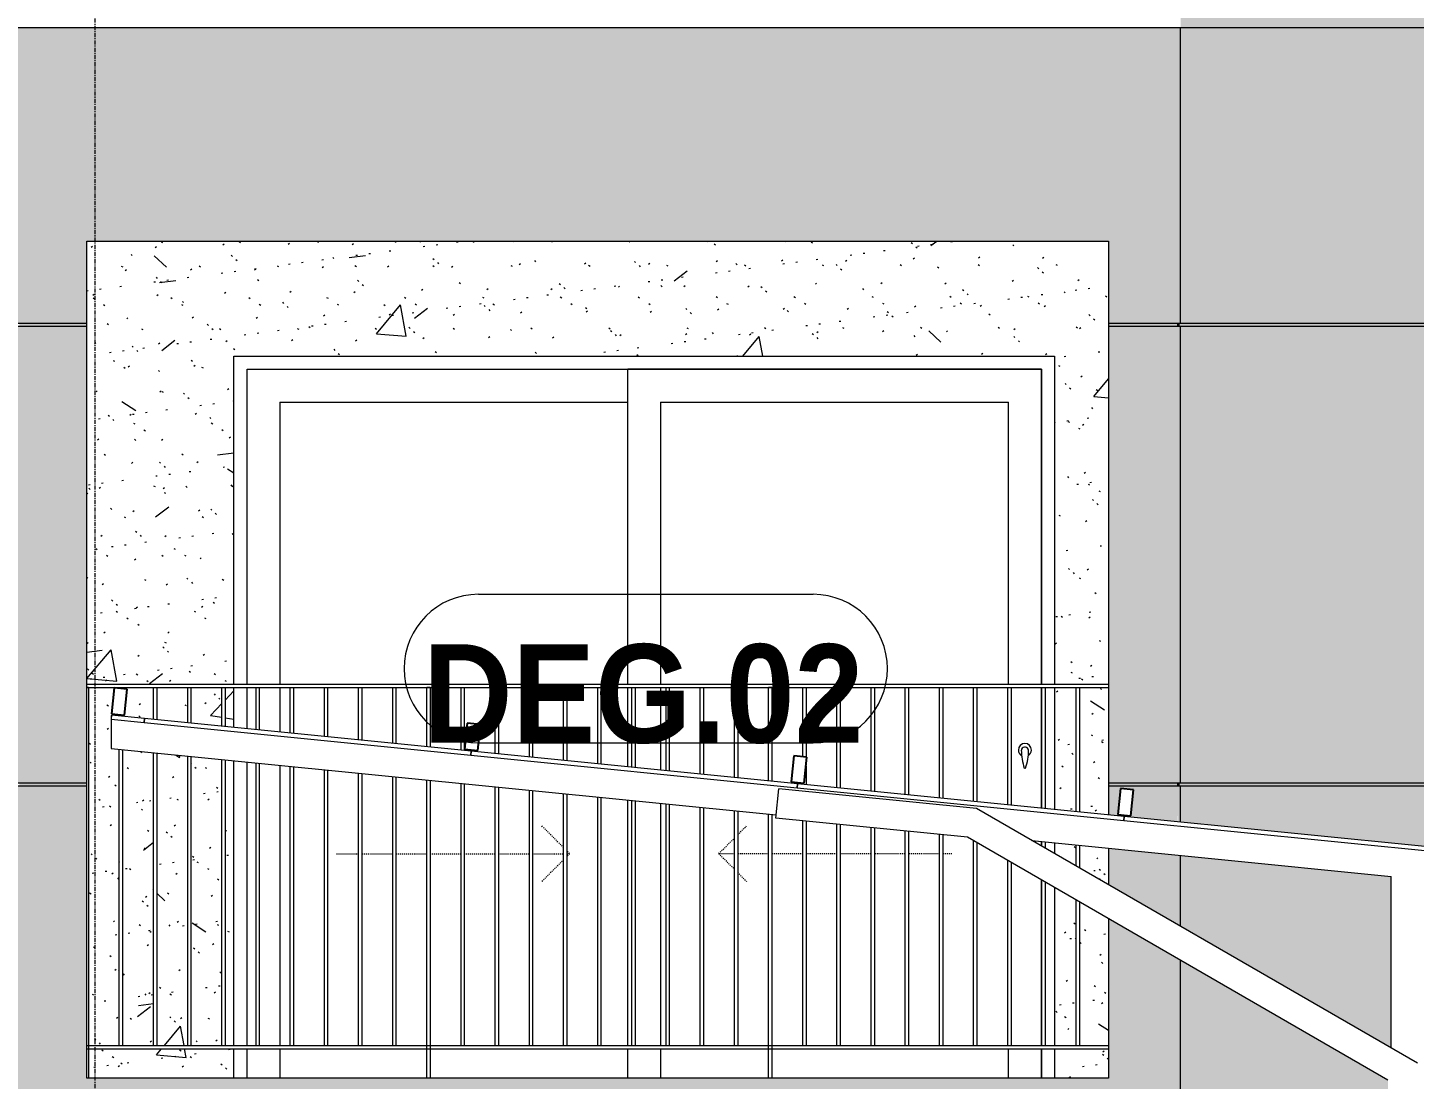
# Model space of a CAD drawing. Header units: millimetres. Extents: x 3451 to 201731, y -8641 to 35300.
# Drawn here: x 53332 to 57557, y 2397 to 5600 of the extents above; entities that cross this region are included whole.
import ezdxf

# ---------------------------------------------------------------- set-up
doc = ezdxf.new("R2010")
doc.units = ezdxf.units.MM
doc.linetypes.add('Dash', pattern=[6, 3, -3])
doc.linetypes.add('Grid Line', pattern=[22.225, 12.7, -3.175, 3.175, -3.175])
for name, color, linetype, lineweight in [('0-1', 7, 'Continuous', 5), ('A-DOOR', 31, 'Continuous', 9), ('A-DOOR-FRAM', 31, 'Continuous', 9), ('A-DOOR-HDLN', 31, 'Dash', 18), ('A-DOOR-IDEN', 31, 'Continuous', 9), ('A-FLOR-HRAL', 11, 'Continuous', 9), ('A-GLAZ-CURT', 52, 'Continuous', 9), ('A-GLAZ-CURT-1', 52, 'Continuous', 18), ('A-GLAZ-CWMG', 51, 'Continuous', 9), ('A-GLAZ-CWMG-1', 51, 'Continuous', 25), ('A-WALL', 113, 'Continuous', 9), ('A-WALL-PATT-2', 9, 'Continuous', 9), ('A-WALL-PATT-3', 111, 'Continuous', 5), ('A-WALL-PATT-4', 111, 'Continuous', 9), ('I-WALL-1', 7, 'Continuous', 9), ('S-COLS', 52, 'Continuous', 9), ('S-GRID-1', 1, 'Grid Line', 9)]:
    doc.layers.add(name, color=color, linetype=linetype, lineweight=lineweight)
doc.styles.add('Arial_B_1', font='arialbd.ttf', dxfattribs={"width": 0.9, "height": 300})

# ---------------------------------------------------------------- blocks, each defined once
blk = doc.blocks.new('NCV_TKTC_TANG 1_rvt-1-TKCS_MẶT CẮT C')
at = {"layer": 'A-WALL-PATT-2'}
h = blk.add_hatch(dxfattribs=at)
h.set_pattern_fill('FP_4', color=256, style=0, pattern_type=2)
h.set_pattern_definition([(50, (49422.4, 14125), (1093.104, -95.634), [114.3, -1257.3]), (355, (49422.4, 14125), (-211.46, 1146.34), [91.44, -1005.84]), (100.451, (49513.5, 14117), (881.66, 1050.7), [97.14, -1068.54]), (46.184, (49422.4, 14429.8), (1626.47, -252.26), [171.45, -1885.95]), (96.636, (49558, 14408.8), (1424.42, 1484.57), [145.71, -1602.81]), (351.184, (49422.4, 14429.8), (1424.43, 1484.55), [137.16, -1508.76]), (21, (49574.8, 14353.6), (909.686, -613.59), [114.3, -1257.3]), (326, (49574.8, 14353.6), (370.81, 1105.13), [91.44, -1005.84]), (71.451, (49650.6, 14302.5), (1280.5, 491.53), [97.14, -1068.54]), (37.5, (49422.43, 14125), (18.531, 507.33), [50.292, -943.356, 50.292, -970.788, -1009.65]), (37.5, (49422.43, 14125), (18.531, 507.33), [-2014.73, 50.29, -959.36]), (7.5, (49422.43, 14125), (400.918, 601.084), [50.292, -531.876, 50.292, -920.496, -384.81]), (7.5, (49422.43, 14125), (400.918, 601.084), [-1552.956, 50.29, -334.52]), (327.5, (49082.58, 14125), (813.545, -34.374), [50.292, -330.708, 50.292, -1138.428, -1577.34]), (327.5, (49082.58, 14125), (813.545, -34.374), [-1569.72, 50.29, -1527.05]), (317.5, (48930.2, 14125), (888.775, 152.56), [50.29, -445.01, 50.29, -739.14, -1120.14]), (317.5, (48930.2, 14125), (888.775, 152.56), [-1284.73, 50.29, -1069.85])])
h.paths.add_polyline_path([(56460.3, 2400), (56625.2, 2400), (56625.2, 2490), (56460.3, 2490)])
h.paths.add_polyline_path([(53960.3, 2400), (53960.3, 2490), (53516.9, 2490), (53516.9, 2400), (53590.5, 2400)])
h.paths.add_polyline_path([(53933.4, 2500), (53960.3, 2500), (53960.3, 3367.6), (53933.4, 3370.3), (53933.4, 2801.4)])
h.paths.add_polyline_path([(56521.2, 2500), (56526.2, 2500), (56526.2, 2942.8), (56460.3, 2980.8), (56460.3, 2500)])
h.paths.add_polyline_path([(53590.5, 2500), (53611, 2500), (53611, 3402.5), (53586.3, 3405), (53587.3, 3505.9), (53611, 3503.5), (53611, 3507.5), (53587.3, 3509.9), (53595.3, 3589.5), (53611, 3589.5), (53611, 3590), (53516.9, 3590), (53516.9, 2500), (53584.6, 2500)])
h.paths.add_polyline_path([(53923.4, 2500), (53923.4, 3371.3), (53829.3, 3380.7), (53829.3, 2500)])
h.paths.add_polyline_path([(53819.3, 2500), (53819.3, 3381.7), (53725.2, 3391.1), (53725.2, 2500)])
h.paths.add_polyline_path([(56603.1, 2500), (56625.2, 2500), (56625.2, 2885.6), (56536.2, 2937), (56536.2, 2500)])
h.paths.add_polyline_path([(53715.2, 2500), (53715.2, 3392.1), (53621, 3401.5), (53621, 2500)])
h.paths.add_polyline_path([(56625.2, 2989.5), (56625.2, 3101.1), (56536.2, 3110), (56536.2, 3040.9), (56581.1, 3015)])
h.paths.add_polyline_path([(56526.2, 3046.7), (56526.2, 3111), (56460.3, 3117.6), (56460.3, 3084.7)])
h.paths.add_polyline_path([(56625.2, 3202.1), (56625.2, 3590), (56536.2, 3590), (56536.2, 3211), (56554.9, 3209.1)])
h.paths.add_polyline_path([(56526.2, 3212), (56526.2, 3590), (56460.3, 3590), (56460.3, 3218.6)])
h.paths.add_polyline_path([(53960.3, 3468.6), (53960.3, 3590), (53933.4, 3590), (53933.4, 3471.3)])
h.paths.add_polyline_path([(53923.4, 3472.3), (53923.4, 3590), (53829.3, 3590), (53829.3, 3481.7), (53912, 3473.4)])
h.paths.add_polyline_path([(53819.3, 3482.7), (53819.3, 3590), (53725.2, 3590), (53725.2, 3492.1), (53761.4, 3488.5)])
h.paths.add_polyline_path([(53715.2, 3493.1), (53715.2, 3590), (53621, 3589.5), (53621, 3586.9), (53635.1, 3585.5), (53627.1, 3505.9), (53621, 3505.5), (53621, 3502.5), (53687.7, 3495.8)])
h.paths.add_polyline_path([(53781.4, 3600), (53960.3, 3600), (53960.3, 4600), (56460.3, 4600), (56460.3, 3600), (56625.2, 3600), (56625.2, 4950), (53511.9, 4950), (53511.9, 3600), (53777.3, 3600)])
h = blk.add_hatch(dxfattribs=at)
h.set_pattern_fill('FP_5', color=256, style=0, pattern_type=2)
h.set_pattern_definition([(37.5, (49422.43, 14125), (-4.7995, 146.8239), [5.029, -110.795, 5.029, -124.511, -123.825]), (37.5, (49422.43, 14125), (-4.7995, 146.8239), [-245.364, 5.029, -118.796]), (7.5, (49422.43, 14125), (134.8574, 215.0472), [5.029, -57.455, 5.029, -99.365, -40.005]), (7.5, (49422.43, 14125), (134.8574, 215.0472), [-166.878, 5.029, -34.976]), (327.5, (49328.7, 14125), (237.2978, 0.4316), [5.029, -33.071, 5.029, -132.131, -179.07]), (327.5, (49328.7, 14125), (237.2978, 0.4316), [-175.26, 5.029, -174.041]), (317.5, (49328.7, 14125), (229.067, 66.8792), [5.029, -14.021, 5.029, -84.887, -102.87]), (317.5, (49328.7, 14125), (229.067, 66.8792), [-108.966, 5.029, -97.841])])
h.paths.add_polyline_path([(56460.3, 2400), (56625.2, 2400), (56625.2, 2490), (56460.3, 2490)])
h.paths.add_polyline_path([(53960.3, 2400), (53960.3, 2490), (53516.9, 2490), (53516.9, 2400), (53590.5, 2400)])
h.paths.add_polyline_path([(53933.4, 2500), (53960.3, 2500), (53960.3, 3367.6), (53933.4, 3370.3), (53933.4, 2801.4)])
h.paths.add_polyline_path([(56521.2, 2500), (56526.2, 2500), (56526.2, 2942.8), (56460.3, 2980.8), (56460.3, 2500)])
h.paths.add_polyline_path([(53590.5, 2500), (53611, 2500), (53611, 3402.5), (53586.3, 3405), (53587.3, 3505.9), (53611, 3503.5), (53611, 3507.5), (53587.3, 3509.9), (53595.3, 3589.5), (53611, 3589.5), (53611, 3590), (53516.9, 3590), (53516.9, 2500), (53584.6, 2500)])
h.paths.add_polyline_path([(53923.4, 2500), (53923.4, 3371.3), (53829.3, 3380.7), (53829.3, 2500)])
h.paths.add_polyline_path([(53819.3, 2500), (53819.3, 3381.7), (53725.2, 3391.1), (53725.2, 2500)])
h.paths.add_polyline_path([(56603.1, 2500), (56625.2, 2500), (56625.2, 2885.6), (56536.2, 2937), (56536.2, 2500)])
h.paths.add_polyline_path([(53715.2, 2500), (53715.2, 3392.1), (53621, 3401.5), (53621, 2500)])
h.paths.add_polyline_path([(56625.2, 2989.5), (56625.2, 3101.1), (56536.2, 3110), (56536.2, 3040.9), (56581.1, 3015)])
h.paths.add_polyline_path([(56526.2, 3046.7), (56526.2, 3111), (56460.3, 3117.6), (56460.3, 3084.7)])
h.paths.add_polyline_path([(56625.2, 3202.1), (56625.2, 3590), (56536.2, 3590), (56536.2, 3211), (56554.9, 3209.1)])
h.paths.add_polyline_path([(56526.2, 3212), (56526.2, 3590), (56460.3, 3590), (56460.3, 3218.6)])
h.paths.add_polyline_path([(53960.3, 3468.6), (53960.3, 3590), (53933.4, 3590), (53933.4, 3471.3)])
h.paths.add_polyline_path([(53923.4, 3472.3), (53923.4, 3590), (53829.3, 3590), (53829.3, 3481.7), (53912, 3473.4)])
h.paths.add_polyline_path([(53819.3, 3482.7), (53819.3, 3590), (53725.2, 3590), (53725.2, 3492.1), (53761.4, 3488.5)])
h.paths.add_polyline_path([(53715.2, 3493.1), (53715.2, 3590), (53621, 3589.5), (53621, 3586.9), (53635.1, 3585.5), (53627.1, 3505.9), (53621, 3505.5), (53621, 3502.5), (53687.7, 3495.8)])
h.paths.add_polyline_path([(53781.4, 3600), (53960.3, 3600), (53960.3, 4600), (56460.3, 4600), (56460.3, 3600), (56625.2, 3600), (56625.2, 4950), (53511.9, 4950), (53511.9, 3600), (53777.3, 3600)])
at = {"layer": 'I-WALL-1'}
for p, q in [((53960.3, 3600), (53960.3, 4600)), ((53960.3, 4600), (56460.3, 4600)), ((56460.3, 4600), (56460.3, 3600)), ((53960.3, 3468.6), (53960.3, 3590)), ((56460.3, 3590), (56460.3, 3218.6)), ((53960.3, 2500), (53960.3, 3367.6)), ((56460.3, 3117.6), (56460.3, 3084.7)), ((56460.3, 2980.8), (56460.3, 2500)), ((53960.3, 2400), (53960.3, 2490)), ((56460.3, 2490), (56460.3, 2400))]:
    blk.add_line(p, q, dxfattribs=at)
blk = doc.blocks.new('DEG_02-DEG_03 - DEG_02-2500x2400mm-CỬA ĐI 02 CÁNH TRƯỢT-V10-TKCS_MẶT CẮT C')
at = {"layer": 'A-DOOR'}
for p, q in [((56420.3, 4560), (55160.3, 4560)), ((55160.3, 3600), (55160.3, 4560)), ((56420.3, 4560), (56420.3, 3600)), ((54100.3, 4460), (54100.3, 3600)), ((54100.3, 4460), (55160.3, 4460)), ((55260.3, 4460), (55260.3, 3600)), ((55260.3, 4460), (56320.3, 4460)), ((56320.3, 3600), (56320.3, 4460)), ((54100.3, 3590), (54100.3, 3454.6)), ((55160.3, 3348.6), (55160.3, 3590)), ((55260.3, 3590), (55260.3, 3338.6)), ((56420.3, 3590), (56420.3, 3222.6)), ((54100.3, 3353.6), (54100.3, 2500)), ((55160.3, 2500), (55160.3, 3247.6)), ((55260.3, 3237.6), (55260.3, 2500)), ((56420.3, 3121.6), (56420.3, 3107.8)), ((56420.3, 3003.9), (56420.3, 2500)), ((54100.3, 2490), (54100.3, 2400)), ((55160.3, 2400), (55160.3, 2490)), ((55260.3, 2490), (55260.3, 2400)), ((56320.3, 2400), (56320.3, 2490)), ((56420.3, 2490), (56420.3, 2400))]:
    blk.add_line(p, q, dxfattribs=at)
at = {"layer": 'A-DOOR', "flags": 128}
blk.add_lwpolyline([(56371.8, 3408.7), (56371.8, 3408.7), (56371.8, 3408.7), (56371.8, 3408.7), (56371.8, 3408.7), (56371.8, 3408.7), (56371.8, 3408.7), (56371.7, 3408.7), (56371.7, 3408.7), (56371.7, 3408.7), (56371.7, 3408.7), (56371.6, 3408.7), (56371.6, 3408.7), (56371.6, 3408.7), (56371.5, 3408.7), (56371.5, 3408.7), (56371.5, 3408.7), (56371.4, 3408.7), (56371.4, 3408.7), (56371.4, 3408.7), (56371.3, 3408.7), (56371.3, 3408.7), (56371.2, 3408.7), (56371.2, 3408.7), (56371.1, 3408.7), (56371.1, 3408.7), (56371, 3408.7), (56371, 3408.7), (56370.9, 3408.7), (56370.9, 3408.7), (56370.8, 3408.7), (56370.7, 3408.7), (56370.7, 3408.7), (56370.6, 3408.7), (56370.6, 3408.7), (56370.5, 3408.7), (56370.4, 3408.7), (56370.4, 3408.7), (56370.3, 3408.7), (56370.3, 3408.7), (56370.2, 3408.7), (56370.1, 3408.7), (56370.1, 3408.7), (56370, 3408.7), (56370, 3408.7), (56369.9, 3408.7), (56369.9, 3408.7), (56369.8, 3408.7), (56369.7, 3408.7), (56369.7, 3408.7), (56369.6, 3408.7), (56369.6, 3408.7), (56369.5, 3408.7), (56369.5, 3408.7), (56369.4, 3408.7), (56369.4, 3408.7), (56369.3, 3408.7), (56369.3, 3408.7), (56369.2, 3408.7), (56369.2, 3408.7), (56369.2, 3408.7), (56369.1, 3408.7), (56369.1, 3408.7), (56369.1, 3408.7), (56369, 3408.7), (56369, 3408.7), (56369, 3408.7), (56368.9, 3408.7), (56368.9, 3408.7), (56368.9, 3408.7), (56368.9, 3408.7), (56368.9, 3408.7), (56368.8, 3408.7), (56368.8, 3408.7), (56368.8, 3408.7), (56368.8, 3408.7), (56368.8, 3408.7)], dxfattribs=at)
at = {"layer": 'A-DOOR'}
for centre, radius, start, end in [((56370.3, 3400), 20, 0, 180), ((56370.3, 3400), 20, 180, 240), ((56368.8, 3399.2), 9.45, 90, 180), ((56524.1, 3399.2), 164.8, 180, 199.134), ((56371.8, 3399.2), 9.45, 0, 90), ((56216.5, 3399.2), 164.8, 340.866, 0), ((56370.3, 3400), 20, 300, 0), ((56370.7, 3346), 2.34, 199.134, 261.031), ((56369.9, 3346), 2.34, 278.969, 340.866)]:
    blk.add_arc(centre, radius, start, end, dxfattribs=at)
at = {"layer": 'A-DOOR-FRAM'}
for p, q in [((54000.3, 3600), (54000.3, 4560)), ((54000.3, 4560), (56420.3, 4560)), ((56420.3, 3600), (56420.3, 4560)), ((54000.3, 3464.6), (54000.3, 3590)), ((56420.3, 3222.6), (56420.3, 3590)), ((54000.3, 2500), (54000.3, 3363.6)), ((56420.3, 3107.8), (56420.3, 3121.6)), ((56420.3, 2500), (56420.3, 3003.9)), ((54000.3, 2400), (54000.3, 2490)), ((56420.3, 2400), (56420.3, 2490))]:
    blk.add_line(p, q, dxfattribs=at)
at = {"layer": 'A-DOOR-HDLN'}
for p, q in [((54964.5, 3102.8), (54898.2, 3169.1)), ((55495.1, 3141.7), (55522.4, 3169.1)), ((55437.6, 3084.2), (55485.1, 3131.7)), ((54273.1, 3084.2), (54339.8, 3084.2)), ((54349.8, 3084.2), (54443.9, 3084.2)), ((54453.9, 3084.2), (54548.1, 3084.2)), ((54558.1, 3084.2), (54652.2, 3084.2)), ((54662.2, 3084.2), (54756.3, 3084.2)), ((54766.3, 3084.2), (54860.4, 3084.2)), ((54870.4, 3084.2), (54964.5, 3084.2)), ((54983.1, 3084.2), (54974.5, 3092.8)), ((54983.1, 3084.2), (54974.5, 3075.7)), ((54974.5, 3084.2), (54983.1, 3084.2)), ((55437.6, 3084.2), (55485.1, 3036.7)), ((55485.1, 3084.2), (55437.6, 3084.2)), ((55589.2, 3084.2), (55495.1, 3084.2)), ((55693.3, 3084.2), (55599.2, 3084.2)), ((55797.4, 3084.2), (55703.3, 3084.2)), ((55901.5, 3084.2), (55807.4, 3084.2)), ((56005.6, 3084.2), (55911.5, 3084.2)), ((56109.7, 3084.2), (56015.6, 3084.2)), ((56147.6, 3084.2), (56119.7, 3084.2)), ((54964.5, 3065.7), (54898.2, 2999.4)), ((55495.1, 3026.7), (55522.4, 2999.4))]:
    blk.add_line(p, q, dxfattribs=at)
blk = doc.blocks.new('Railing - 10mm-V100-TKCS_MẶT CẮT C')
at = {"layer": 'A-FLOR-HRAL'}
for p, q in [((53611, 3587.9), (53611, 3590)), ((53621, 3590), (53621, 3586.9)), ((53611, 3503.5), (53611, 3507.5)), ((53621, 3506.5), (53621, 3502.5)), ((53611, 2500), (53611, 3402.5)), ((53621, 3401.5), (53621, 2500))]:
    blk.add_line(p, q, dxfattribs=at)
blk = doc.blocks.new('Railing - 10mm-V101-TKCS_MẶT CẮT C')
at = {"layer": 'A-FLOR-HRAL'}
for p, q in [((53715.2, 3493.1), (53715.2, 3590)), ((53725.2, 3590), (53725.2, 3492.1)), ((53715.2, 2500), (53715.2, 3392.1)), ((53725.2, 3391.1), (53725.2, 2500))]:
    blk.add_line(p, q, dxfattribs=at)
blk = doc.blocks.new('Railing - 10mm-V102-TKCS_MẶT CẮT C')
at = {"layer": 'A-FLOR-HRAL'}
for p, q in [((53819.3, 3482.7), (53819.3, 3590)), ((53829.3, 3590), (53829.3, 3481.7)), ((53819.3, 2500), (53819.3, 3381.7)), ((53829.3, 3380.7), (53829.3, 2500))]:
    blk.add_line(p, q, dxfattribs=at)
blk = doc.blocks.new('Railing - 10mm-V103-TKCS_MẶT CẮT C')
at = {"layer": 'A-FLOR-HRAL'}
for p, q in [((53923.4, 3472.3), (53923.4, 3590)), ((53933.4, 3590), (53933.4, 3471.3)), ((53923.4, 2500), (53923.4, 3371.3)), ((53933.4, 3370.3), (53933.4, 2500))]:
    blk.add_line(p, q, dxfattribs=at)
blk = doc.blocks.new('Railing - 10mm-V104-TKCS_MẶT CẮT C')
at = {"layer": 'A-FLOR-HRAL'}
for p, q in [((54027.5, 3461.9), (54027.5, 3590)), ((54037.5, 3590), (54037.5, 3460.9)), ((54027.5, 2500), (54027.5, 3360.9)), ((54037.5, 3359.9), (54037.5, 2500))]:
    blk.add_line(p, q, dxfattribs=at)
blk = doc.blocks.new('Railing - 10mm-V105-TKCS_MẶT CẮT C')
at = {"layer": 'A-FLOR-HRAL'}
for p, q in [((54131.6, 3451.4), (54131.6, 3590)), ((54141.6, 3590), (54141.6, 3450.4)), ((54131.6, 2500), (54131.6, 3350.5)), ((54141.6, 3349.5), (54141.6, 2500))]:
    blk.add_line(p, q, dxfattribs=at)
blk = doc.blocks.new('Railing - 10mm-V106-TKCS_MẶT CẮT C')
at = {"layer": 'A-FLOR-HRAL'}
for p, q in [((54235.7, 3441), (54235.7, 3590)), ((54245.7, 3590), (54245.7, 3440)), ((54235.7, 2500), (54235.7, 3340.1)), ((54245.7, 3339.1), (54245.7, 2500))]:
    blk.add_line(p, q, dxfattribs=at)
blk = doc.blocks.new('Railing - 10mm-V107-TKCS_MẶT CẮT C')
at = {"layer": 'A-FLOR-HRAL'}
for p, q in [((54339.8, 3430.6), (54339.8, 3590)), ((54349.8, 3590), (54349.8, 3429.6)), ((54339.8, 2500), (54339.8, 3329.7)), ((54349.8, 3328.7), (54349.8, 2500))]:
    blk.add_line(p, q, dxfattribs=at)
blk = doc.blocks.new('Railing - 10mm-V108-TKCS_MẶT CẮT C')
at = {"layer": 'A-FLOR-HRAL'}
for p, q in [((54443.9, 3420.2), (54443.9, 3590)), ((54453.9, 3590), (54453.9, 3419.2)), ((54443.9, 2500), (54443.9, 3319.2)), ((54453.9, 3318.2), (54453.9, 2500))]:
    blk.add_line(p, q, dxfattribs=at)
blk = doc.blocks.new('Railing - 50 x 10mm-V109-TKCS_MẶT CẮT C')
at = {"layer": 'A-FLOR-HRAL'}
for p, q in [((54558.1, 3590), (54548.1, 3590)), ((54548.1, 3409.8), (54548.1, 3590)), ((54558.1, 3590), (54558.1, 3408.8)), ((54548.1, 2400), (54548.1, 3308.8)), ((54558.1, 3307.8), (54558.1, 2400))]:
    blk.add_line(p, q, dxfattribs=at)
blk = doc.blocks.new('Railing - 10mm-V110-TKCS_MẶT CẮT C')
at = {"layer": 'A-FLOR-HRAL'}
for p, q in [((54652.2, 3399.4), (54652.2, 3590)), ((54662.2, 3590), (54662.2, 3398.4)), ((54652.2, 2500), (54652.2, 3298.4)), ((54662.2, 3297.4), (54662.2, 2500))]:
    blk.add_line(p, q, dxfattribs=at)
blk = doc.blocks.new('Railing - 10mm-V111-TKCS_MẶT CẮT C')
at = {"layer": 'A-FLOR-HRAL'}
for p, q in [((54756.3, 3389), (54756.3, 3590)), ((54766.3, 3590), (54766.3, 3388)), ((54756.3, 2500), (54756.3, 3288)), ((54766.3, 3287), (54766.3, 2500))]:
    blk.add_line(p, q, dxfattribs=at)
blk = doc.blocks.new('Railing - 10mm-V112-TKCS_MẶT CẮT C')
at = {"layer": 'A-FLOR-HRAL'}
for p, q in [((54860.4, 3378.6), (54860.4, 3590)), ((54870.4, 3590), (54870.4, 3377.6)), ((54860.4, 2500), (54860.4, 3277.6)), ((54870.4, 3276.6), (54870.4, 2500))]:
    blk.add_line(p, q, dxfattribs=at)
blk = doc.blocks.new('Railing - 10mm-V113-TKCS_MẶT CẮT C')
at = {"layer": 'A-FLOR-HRAL'}
for p, q in [((54964.5, 3368.2), (54964.5, 3590)), ((54974.5, 3590), (54974.5, 3367.2)), ((54964.5, 2500), (54964.5, 3267.2)), ((54974.5, 3266.2), (54974.5, 2500))]:
    blk.add_line(p, q, dxfattribs=at)
blk = doc.blocks.new('Railing - 10mm-V114-TKCS_MẶT CẮT C')
at = {"layer": 'A-FLOR-HRAL'}
for p, q in [((55068.6, 3357.8), (55068.6, 3590)), ((55078.6, 3590), (55078.6, 3356.8)), ((55068.6, 2500), (55068.6, 3256.8)), ((55078.6, 3255.8), (55078.6, 2500))]:
    blk.add_line(p, q, dxfattribs=at)
blk = doc.blocks.new('Railing - 10mm-V115-TKCS_MẶT CẮT C')
at = {"layer": 'A-FLOR-HRAL'}
for p, q in [((55172.7, 3347.3), (55172.7, 3590)), ((55182.7, 3590), (55182.7, 3346.3)), ((55172.7, 2500), (55172.7, 3246.4)), ((55182.7, 3245.4), (55182.7, 2500))]:
    blk.add_line(p, q, dxfattribs=at)
blk = doc.blocks.new('Railing - 10mm-V116-TKCS_MẶT CẮT C')
at = {"layer": 'A-FLOR-HRAL'}
for p, q in [((55276.8, 3336.9), (55276.8, 3590)), ((55286.8, 3590), (55286.8, 3335.9)), ((55276.8, 2500), (55276.8, 3235.9)), ((55286.8, 3234.9), (55286.8, 2500))]:
    blk.add_line(p, q, dxfattribs=at)
blk = doc.blocks.new('Railing - 10mm-V117-TKCS_MẶT CẮT C')
at = {"layer": 'A-FLOR-HRAL'}
for p, q in [((55381, 3326.5), (55381, 3590)), ((55391, 3590), (55391, 3325.5)), ((55381, 2500), (55381, 3225.5)), ((55391, 3224.5), (55391, 2500))]:
    blk.add_line(p, q, dxfattribs=at)
blk = doc.blocks.new('Railing - 10mm-V118-TKCS_MẶT CẮT C')
at = {"layer": 'A-FLOR-HRAL'}
for p, q in [((55485.1, 3316.1), (55485.1, 3590)), ((55495.1, 3590), (55495.1, 3315.1)), ((55485.1, 2500), (55485.1, 3215.1)), ((55495.1, 3214.1), (55495.1, 2500))]:
    blk.add_line(p, q, dxfattribs=at)
blk = doc.blocks.new('Railing - 50 x 10mm-V119-TKCS_MẶT CẮT C')
at = {"layer": 'A-FLOR-HRAL'}
for p, q in [((55599.2, 3590), (55589.2, 3590)), ((55589.2, 3305.7), (55589.2, 3590)), ((55599.2, 3590), (55599.2, 3304.7)), ((55589.2, 2400), (55589.2, 3204.7)), ((55599.2, 3203.7), (55599.2, 2400))]:
    blk.add_line(p, q, dxfattribs=at)
blk = doc.blocks.new('Railing - 10mm-V120-TKCS_MẶT CẮT C')
at = {"layer": 'A-FLOR-HRAL'}
for p, q in [((55693.3, 3379.7), (55693.3, 3590)), ((55703.3, 3590), (55703.3, 3378.7)), ((55703.3, 3351), (55703.3, 3294.3)), ((55693.3, 3295.3), (55693.3, 3299.3)), ((55693.3, 2500), (55693.3, 3184.3)), ((55703.3, 3183.3), (55703.3, 2500))]:
    blk.add_line(p, q, dxfattribs=at)
blk = doc.blocks.new('Railing - 10mm-V121-TKCS_MẶT CẮT C')
at = {"layer": 'A-FLOR-HRAL'}
for p, q in [((55797.4, 3284.9), (55797.4, 3590)), ((55807.4, 3590), (55807.4, 3283.9)), ((55797.4, 2500), (55797.4, 3173.8)), ((55807.4, 3172.8), (55807.4, 2500))]:
    blk.add_line(p, q, dxfattribs=at)
blk = doc.blocks.new('Railing - 10mm-V122-TKCS_MẶT CẮT C')
at = {"layer": 'A-FLOR-HRAL'}
for p, q in [((55901.5, 3274.5), (55901.5, 3590)), ((55911.5, 3590), (55911.5, 3273.5)), ((55901.5, 2500), (55901.5, 3163.4)), ((55911.5, 3162.4), (55911.5, 2500))]:
    blk.add_line(p, q, dxfattribs=at)
blk = doc.blocks.new('Railing - 10mm-V123-TKCS_MẶT CẮT C')
at = {"layer": 'A-FLOR-HRAL'}
for p, q in [((56005.6, 3264.1), (56005.6, 3590)), ((56015.6, 3590), (56015.6, 3263.1)), ((56005.6, 2500), (56005.6, 3153)), ((56015.6, 3152), (56015.6, 2500))]:
    blk.add_line(p, q, dxfattribs=at)
blk = doc.blocks.new('Railing - 10mm-V124-TKCS_MẶT CẮT C')
at = {"layer": 'A-FLOR-HRAL'}
for p, q in [((56109.7, 3253.7), (56109.7, 3590)), ((56119.7, 3590), (56119.7, 3252.7)), ((56109.7, 2500), (56109.7, 3142.6)), ((56119.7, 3141.6), (56119.7, 2500))]:
    blk.add_line(p, q, dxfattribs=at)
blk = doc.blocks.new('Railing - 10mm-V125-TKCS_MẶT CẮT C')
at = {"layer": 'A-FLOR-HRAL'}
for p, q in [((56213.9, 3243.2), (56213.9, 3590)), ((56223.9, 3590), (56223.9, 3242.2)), ((56213.9, 2500), (56213.9, 3123.1)), ((56223.9, 3117.3), (56223.9, 2500))]:
    blk.add_line(p, q, dxfattribs=at)
blk = doc.blocks.new('Railing - 10mm-V126-TKCS_MẶT CẮT C')
at = {"layer": 'A-FLOR-HRAL'}
for p, q in [((56318, 3232.8), (56318, 3590)), ((56328, 3590), (56328, 3231.8)), ((56318, 2500), (56318, 3063)), ((56328, 3057.2), (56328, 2500))]:
    blk.add_line(p, q, dxfattribs=at)
blk = doc.blocks.new('Railing - 10mm-V127-TKCS_MẶT CẮT C')
at = {"layer": 'A-FLOR-HRAL'}
for p, q in [((56422.1, 3222.4), (56422.1, 3590)), ((56432.1, 3590), (56432.1, 3221.4)), ((56422.1, 3106.8), (56422.1, 3121.4)), ((56432.1, 3120.4), (56432.1, 3101)), ((56422.1, 2500), (56422.1, 3002.9)), ((56432.1, 2997.1), (56432.1, 2500))]:
    blk.add_line(p, q, dxfattribs=at)
blk = doc.blocks.new('Railing - 10mm-V128-TKCS_MẶT CẮT C')
at = {"layer": 'A-FLOR-HRAL'}
for p, q in [((56526.2, 3212), (56526.2, 3590)), ((56536.2, 3590), (56536.2, 3211)), ((56526.2, 3046.7), (56526.2, 3111)), ((56536.2, 3110), (56536.2, 3040.9)), ((56526.2, 2500), (56526.2, 2942.8)), ((56536.2, 2937), (56536.2, 2500))]:
    blk.add_line(p, q, dxfattribs=at)
blk = doc.blocks.new('Railing - 50 x 10mm-1251311-TKCS_MẶT CẮT C')
at = {"layer": 'A-FLOR-HRAL'}
for q in [(61711.9, 6990), (61716.9, 5800)]:
    blk.add_line((61716.9, 6990), q, dxfattribs=at)
blk = doc.blocks.new('Railing - Railing-1598497-TKCS_MẶT CẮT C')
at = {"layer": 'A-FLOR-HRAL'}
for p, q in [((53511.9, 2500), (56625.2, 2500)), ((53511.9, 2490), (56625.2, 2490))]:
    blk.add_line(p, q, dxfattribs=at)
for name, p in [('Railing - 50 x 10mm-1251311-TKCS_MẶT CẮT C', (-8200, -3400)), ('Railing - 10mm-V100-TKCS_MẶT CẮT C', (0, 0)), ('Railing - 10mm-V101-TKCS_MẶT CẮT C', (0, 0)), ('Railing - 10mm-V102-TKCS_MẶT CẮT C', (0, 0)), ('Railing - 10mm-V103-TKCS_MẶT CẮT C', (0, 0)), ('Railing - 10mm-V104-TKCS_MẶT CẮT C', (0, 0)), ('Railing - 10mm-V105-TKCS_MẶT CẮT C', (0, 0)), ('Railing - 10mm-V106-TKCS_MẶT CẮT C', (0, 0)), ('Railing - 10mm-V107-TKCS_MẶT CẮT C', (0, 0)), ('Railing - 10mm-V108-TKCS_MẶT CẮT C', (0, 0)), ('Railing - 50 x 10mm-V109-TKCS_MẶT CẮT C', (0, 0)), ('Railing - 10mm-V110-TKCS_MẶT CẮT C', (0, 0)), ('Railing - 10mm-V111-TKCS_MẶT CẮT C', (0, 0)), ('Railing - 10mm-V112-TKCS_MẶT CẮT C', (0, 0)), ('Railing - 10mm-V113-TKCS_MẶT CẮT C', (0, 0)), ('Railing - 10mm-V114-TKCS_MẶT CẮT C', (0, 0)), ('Railing - 10mm-V115-TKCS_MẶT CẮT C', (0, 0)), ('Railing - 10mm-V116-TKCS_MẶT CẮT C', (0, 0)), ('Railing - 10mm-V117-TKCS_MẶT CẮT C', (0, 0)), ('Railing - 10mm-V118-TKCS_MẶT CẮT C', (0, 0)), ('Railing - 50 x 10mm-V119-TKCS_MẶT CẮT C', (0, 0)), ('Railing - 10mm-V120-TKCS_MẶT CẮT C', (0, 0)), ('Railing - 10mm-V121-TKCS_MẶT CẮT C', (0, 0)), ('Railing - 10mm-V122-TKCS_MẶT CẮT C', (0, 0)), ('Railing - 10mm-V123-TKCS_MẶT CẮT C', (0, 0)), ('Railing - 10mm-V124-TKCS_MẶT CẮT C', (0, 0)), ('Railing - 10mm-V125-TKCS_MẶT CẮT C', (0, 0)), ('Railing - 10mm-V126-TKCS_MẶT CẮT C', (0, 0)), ('Railing - 10mm-V127-TKCS_MẶT CẮT C', (0, 0)), ('Railing - 10mm-V128-TKCS_MẶT CẮT C', (0, 0))]:
    blk.add_blockref(name, p)
blk = doc.blocks.new('Top Rail Type - Top Rail_Internal_-1598500-TKCS_MẶT CẮT C')
at = {"layer": 'A-FLOR-HRAL'}
for p, q in [((56625.2, 3600), (53511.9, 3600)), ((53511.9, 3590), (56625.2, 3590))]:
    blk.add_line(p, q, dxfattribs=at)
blk = doc.blocks.new('TRỤ ĐỂ XE - TRỤ ĐỂ XE-2599187-TKCS_MẶT CẮT C')
at = {"layer": 'S-COLS'}
for p, q in [((53586.3, 3505.5), (53586.3, 3499.9)), ((53586.3, 3493.9), (53586.3, 3405)), ((53586.3, 3405), (55612.4, 3202.4)), ((55611.4, 3192.4), (55620.4, 3282)), ((56223.1, 3221.7), (55620.4, 3282)), ((57566.3, 2446.2), (56223.1, 3221.7)), ((56194.8, 3134.1), (55611.4, 3192.4)), ((57476.3, 2394.2), (56194.8, 3134.1)), ((56391.5, 3124.5), (57486.3, 3015)), ((57486.3, 2492.4), (57486.3, 3015))]:
    blk.add_line(p, q, dxfattribs=at)
blk = doc.blocks.new('Rectangular Mullion - 40 x 80mm-2342301-TKCS_MẶT CẮT C')
at = {"layer": 'A-GLAZ-CWMG-1'}
for p, q in [((53595.3, 3589.5), (53587.3, 3509.9)), ((53635.1, 3585.5), (53595.3, 3589.5)), ((53627.1, 3505.9), (53635.1, 3585.5)), ((53587.3, 3509.9), (53627.1, 3505.9))]:
    blk.add_line(p, q, dxfattribs=at)
blk = doc.blocks.new('System Panel - Glazed-2342062-TKCS_MẶT CẮT C')
at = {"layer": 'A-GLAZ-CURT-1'}
for p, q in [((60253.8, 3097.9), (59258.8, 2998.4)), ((59259.9, 2986.4), (60255, 3085.9)), ((60255, 3085.9), (60253.8, 3097.9)), ((59258.8, 2998.4), (59259.9, 2986.4))]:
    blk.add_line(p, q, dxfattribs=at)
blk = doc.blocks.new('Rectangular Mullion - 40 x 80mm-2342299-TKCS_MẶT CẮT C')
at = {"layer": 'A-GLAZ-CWMG-1'}
for p, q in [((58651.4, 3083.9), (58643.4, 3004.3)), ((58691.2, 3080), (58651.4, 3083.9)), ((58683.2, 3000.4), (58691.2, 3080)), ((58643.4, 3004.3), (58683.2, 3000.4))]:
    blk.add_line(p, q, dxfattribs=at)
blk = doc.blocks.new('System Panel - Glazed-2599383-TKCS_MẶT CẮT C')
at = {"layer": 'A-GLAZ-CURT-1'}
for p, q in [((64334.7, 3505.9), (64233.9, 3495.8)), ((64233.9, 3495.8), (64235.1, 3483.9)), ((64235.1, 3483.9), (64335.9, 3494)), ((64335.9, 3494), (64334.7, 3505.9))]:
    blk.add_line(p, q, dxfattribs=at)
blk = doc.blocks.new('STN_Door Tag - STN_Door Tag-1788670-TKCS_MẶT CẮT C')
at = {"layer": 'A-DOOR-IDEN'}
for p, q in [((34031.7, 10331.8), (35051.8, 10331.8)), ((34031.7, 9879), (35051.8, 9879))]:
    blk.add_line(p, q, dxfattribs=at)
for centre, start, end in [((34031.7, 10105.4), 90, 270), ((35051.8, 10105.4), 270, 90)]:
    blk.add_arc(centre, 226.4, start, end, dxfattribs=at)

msp = doc.modelspace()

# ---------------------------------------------------------------- hatches: boundary and pattern name
at = {"layer": 'A-WALL-PATT-3'}
h = msp.add_hatch(color=256, dxfattribs=at)
h.paths.add_polyline_path([(56223.1, 2200), (56833.3, 2200), (56833.3, 2765.5), (56625.2, 2885.6), (56625.2, 2400), (53511.9, 2400), (53511.9, 3290), (53301.9, 3290), (53301.9, 2200), (56162.8, 2200)])
h.paths.add_polyline_path([(56833.3, 2869.4), (56833.3, 3080.3), (56625.2, 3101.1), (56625.2, 2989.5), (56805.9, 2885.2)])
h.paths.add_polyline_path([(56833.3, 3181.3), (56833.3, 3290), (56625.2, 3290), (56625.2, 3202.1), (56808.4, 3183.8)])
h.paths.add_polyline_path([(56693.1, 3199.3), (56653.3, 3203.3), (56661.3, 3282.9), (56701.1, 3278.9), (56695.4, 3221.7)])
h.paths.add_polyline_path([(56833.3, 3300), (56833.3, 4690), (56625.2, 4690), (56625.2, 3300), (56805.9, 3300)])
h.paths.add_polyline_path([(53511.9, 3300), (53511.9, 4690), (53301.9, 4690), (53301.9, 3300)])
h.paths.add_polyline_path([(56805.9, 4700), (56833.3, 4700), (56833.3, 5600), (53301.9, 5600), (53301.9, 4700), (53511.9, 4700), (53511.9, 4950), (56625.2, 4950), (56625.2, 4700)])
h = msp.add_hatch(color=256, dxfattribs=at)
h.paths.add_polyline_path([(56833.3, 2200), (56843.3, 2200), (56843.3, 2759.7), (56833.3, 2765.5), (56833.3, 2394.2)])
h.paths.add_polyline_path([(56843.3, 2863.7), (56843.3, 3079.3), (56833.3, 3080.3), (56833.3, 2869.4), (56837.1, 2867.2)])
h.paths.add_polyline_path([(56843.3, 3180.3), (56843.3, 3290), (56833.3, 3290), (56834.3, 3181.2)])
h.paths.add_polyline_path([(56843.3, 3300), (56843.3, 4690), (56833.3, 4690), (56833.3, 3300)])
h.paths.add_polyline_path([(56843.3, 4700), (56843.3, 5600), (56833.3, 5600), (56833.3, 4700)])
h = msp.add_hatch(color=256, dxfattribs=at)
h.paths.add_polyline_path([(58032.7, 2200), (60225.3, 2200), (60225.3, 2394.2), (59354.7, 2896.9), (59158.9, 2877.3), (59157.9, 2887.3), (58960.8, 2867.5), (58763.8, 2887.3), (58762.8, 2877.3), (58564.8, 2895.6), (57696.3, 2394.2), (57696.3, 2200)])
h.paths.add_polyline_path([(56843.3, 2200), (57476.3, 2200), (57476.3, 2394.2), (56843.3, 2759.7), (56843.3, 2394.2)])
h.paths.add_polyline_path([(57486.3, 2492.4), (57486.3, 3015), (56843.3, 3079.3), (56843.3, 2863.7), (57476.3, 2498.1)])
h.paths.add_polyline_path([(60235.3, 2492.4), (60235.3, 2995), (59493.3, 2920.8), (60225.3, 2498.1)])
h.paths.add_polyline_path([(57686.3, 2492.4), (58428.4, 2920.8), (57686.3, 2995), (57686.3, 2522.3)])
h.paths.add_polyline_path([(58960.8, 2968.6), (60435.3, 3116), (60435.3, 3290), (59235.3, 3290), (59235.3, 3114.4), (57835.3, 3114.4), (57835.3, 3290), (56843.3, 3290), (56843.3, 3180.3), (58960.8, 2968.6)])
h.paths.add_polyline_path([(59238.5, 3000.4), (59230.5, 3080), (59270.3, 3083.9), (59278.3, 3004.3), (59258.8, 3002.4)])
h.paths.add_polyline_path([(58683.2, 3000.4), (58643.4, 3004.3), (58651.4, 3083.9), (58691.2, 3080), (58684.7, 3015)])
h.paths.add_polyline_path([(57688.2, 3099.8), (57648.4, 3103.8), (57656.3, 3183.4), (57696.1, 3179.5), (57689.6, 3114.4)])
h.paths.add_polyline_path([(60233.5, 3099.8), (60225.5, 3179.5), (60265.3, 3183.4), (60273.3, 3103.8), (60253.8, 3101.9)])
h.paths.add_polyline_path([(57835.3, 3300), (57835.3, 4514.4), (59235.3, 4514.4), (59235.3, 3300), (60435.3, 3300), (60435.3, 4690), (56843.3, 4690), (56843.3, 3300), (57486.3, 3300)])
h.paths.add_polyline_path([(60435.3, 4700), (60435.3, 5600), (56843.3, 5600), (56843.3, 4700), (60021.3, 4700)])
for points in [[(53511.9, 4690), (53511.9, 4700), (53305.9, 4700), (53305.9, 4690)], [(56625.2, 4690), (56833.3, 4690), (56833.3, 4700), (56625.2, 4700)], [(56833.3, 4690), (56839.3, 4690), (56839.3, 4700), (56833.3, 4700)], [(60435.3, 4690), (60435.3, 4700), (56839.3, 4700), (56839.3, 4690), (60021.3, 4690)], [(53511.9, 3290), (53511.9, 3300), (53305.9, 3300), (53305.9, 3290)], [(56805.9, 3290), (56833.3, 3290), (56833.3, 3300), (56625.2, 3300), (56625.2, 3290), (56672.8, 3290)], [(56839.3, 3290), (56839.3, 3300), (56833.3, 3300), (56833.3, 3290)], [(57486.3, 3290), (57835.3, 3290), (57835.3, 3300), (56839.3, 3300), (56839.3, 3290), (57449, 3290)]]:
    msp.add_hatch(color=256, dxfattribs=at).paths.add_polyline_path(points)
at = {"layer": 'A-WALL-PATT-4'}
h = msp.add_hatch(color=256, dxfattribs=at)
h.paths.add_polyline_path([(58735.1, 5600), (60434.9, 5600), (60434.9, 9000), (56845.3, 9000), (56845.3, 5600), (57449, 5600)])
h.paths.add_polyline_path([(57876.2, 6514.4), (57835.3, 6514.4), (57835.3, 7914.4), (59235.3, 7914.4), (59235.3, 6514.4), (58735.1, 6514.4)])

# ---------------------------------------------------------------- linework, layer by layer
at = {"layer": 'A-WALL'}
for p, q in [((60435.3, 5600), (53301.9, 5600)), ((56843.3, 5600), (56843.3, 4700)), ((53511.9, 4950), (56625.2, 4950)), ((53511.9, 2400), (53511.9, 4950)), ((56625.2, 4950), (56625.2, 3202.1)), ((50567.9, 4700), (53511.9, 4700)), ((53511.9, 4690), (50567.9, 4690)), ((56625.2, 4700), (60435.3, 4700)), ((60435.3, 4690), (56625.2, 4690)), ((56839.3, 4700), (56839.3, 4690)), ((56843.3, 4690), (56843.3, 3300)), ((50567.9, 3300), (53511.9, 3300)), ((56625.2, 3300), (57835.3, 3300)), ((56839.3, 3300), (56839.3, 3290)), ((53511.9, 3290), (50567.9, 3290)), ((57835.3, 3290), (56625.2, 3290)), ((56843.3, 3290), (56843.3, 3180.3)), ((56625.2, 3101.1), (56625.2, 2989.5)), ((56843.3, 3079.3), (56843.3, 2863.7)), ((56625.2, 2885.6), (56625.2, 2400)), ((56843.3, 2759.7), (56843.3, 1600)), ((56625.2, 2400), (53511.9, 2400))]:
    msp.add_line(p, q, dxfattribs=at)
at = {"layer": 'S-GRID-1'}
msp.add_line((53536.9, -1941), (53536.9, 30542.5), dxfattribs=at)

# ---------------------------------------------------------------- block references
at = {"layer": '0-1'}
msp.add_blockref('NCV_TKTC_TANG 1_rvt-1-TKCS_MẶT CẮT C', (0, 0), dxfattribs=at)
at = {"layer": 'A-DOOR'}
msp.add_blockref('DEG_02-DEG_03 - DEG_02-2500x2400mm-CỬA ĐI 02 CÁNH TRƯỢT-V10-TKCS_MẶT CẮT C', (0, 0), dxfattribs=at)
at = {"layer": 'A-DOOR-IDEN'}
msp.add_blockref('STN_Door Tag - STN_Door Tag-1788670-TKCS_MẶT CẮT C', (20673.2, -6457.6), dxfattribs=at)
at = {"layer": 'A-FLOR-HRAL'}
for name in ['Top Rail Type - Top Rail_Internal_-1598500-TKCS_MẶT CẮT C', 'Railing - Railing-1598497-TKCS_MẶT CẮT C']:
    msp.add_blockref(name, (0, 0), dxfattribs=at)
at = {"layer": 'A-GLAZ-CURT', "rotation": 168.5800000000002}
for name, p in [('System Panel - Glazed-2342062-TKCS_MẶT CẮT C', (113360.8, -5409.8)), ('System Panel - Glazed-2599383-TKCS_MẶT CẮT C', (117340.9, -5807.8)), ('System Panel - Glazed-2342062-TKCS_MẶT CẮT C', (114355.8, -5509.3)), ('System Panel - Glazed-2342062-TKCS_MẶT CẮT C', (115350.9, -5608.8)), ('System Panel - Glazed-2342062-TKCS_MẶT CẮT C', (116345.9, -5708.3))]:
    msp.add_blockref(name, p, dxfattribs=at)
at = {"layer": 'A-GLAZ-CWMG'}
for name, p in [('Rectangular Mullion - 40 x 80mm-2342301-TKCS_MẶT CẮT C', (0, 0)), ('Rectangular Mullion - 40 x 80mm-2342299-TKCS_MẶT CẮT C', (-3980.2, 398)), ('Rectangular Mullion - 40 x 80mm-2342299-TKCS_MẶT CẮT C', (-2985.1, 298.5)), ('Rectangular Mullion - 40 x 80mm-2342299-TKCS_MẶT CẮT C', (-1990.1, 199))]:
    msp.add_blockref(name, p, dxfattribs=at)
at = {"layer": 'S-COLS'}
msp.add_blockref('TRỤ ĐỂ XE - TRỤ ĐỂ XE-2599187-TKCS_MẶT CẮT C', (0, 0), dxfattribs=at)

# ---------------------------------------------------------------- texts
at = {"layer": 'A-DOOR-IDEN', "insert": (55207.3, 3570), "char_height": 300, "width": 1375.65, "attachment_point": 5, "line_spacing_factor": 0.936439, "style": 'Arial_B_1'}
msp.add_mtext('\\pt6.75,13.5,20.25,27,33.75,40.5,47.25,54,60.75,67.5,74.25,81,87.75,94.5,101.25,108,114.75,121.5,128.25,135,141.75,148.5,155.25,162,168.75,175.5,182.25,189,195.75,202.5,209.25,216;DEG.02', dxfattribs=at)

doc.saveas('drawing.dxf')
